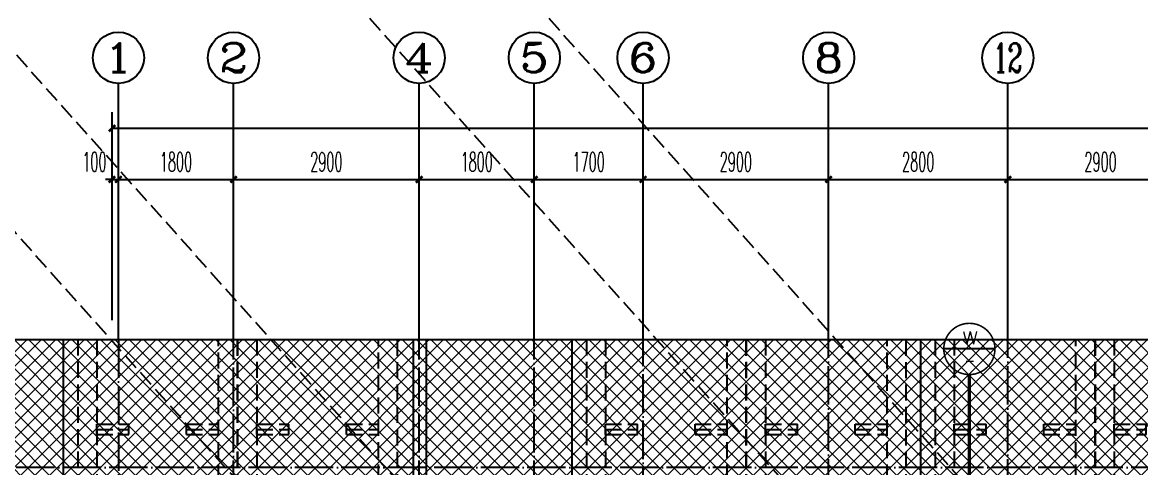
# Model space of a CAD drawing. Extents: x 27938 to 1507990, y 110129 to 923079.
# Drawn here: x 659291 to 676768, y 587029 to 593981 of the extents above; entities that cross this region are included whole.
import ezdxf
from ezdxf.enums import TextEntityAlignment as Align
from ezdxf.xclip import XClip

# ---------------------------------------------------------------- set-up
doc = ezdxf.new("R2010")
doc.units = 0
doc.header["$LTSCALE"] = 1000
doc.header["$MEASUREMENT"] = 0
doc.header["$XCLIPFRAME"] = 0
for name, pattern in [('__DASH', [0.35, 0.25, -0.1]), ('DASH', [0.35, 0.25, -0.1]), ('DOTE', [2.4200000000000004, 2, -0.2, 0.02, -0.2])]:
    doc.linetypes.add(name, pattern=pattern)
for name, color, linetype in [('----建筑底图', 8, 'Continuous'), ('AXIS', 3, 'Continuous'), ('AXIS_TEXT', 7, 'Continuous'), ('DIM_雨水', 4, 'Continuous'), ('DOTE', 1, 'Continuous'), ('HS-A-停车位（标准）', 9, 'Continuous'), ('HS-A-墙-砖', 2, 'Continuous'), ('PIPE-压力废', 31, 'YF')]:
    doc.layers.add(name, color=color, linetype=linetype)
doc.layers.add('填充', color=251, linetype='Continuous', lineweight=5)
doc.styles.add('_TCH_AXIS', font='COMPLEX', dxfattribs={"bigfont": 'GBCBIG'})
doc.styles.add('_TCH_DIM_T3', font='SIMPLEX.shx', dxfattribs={"width": 0.4941176470588236, "bigfont": 'GBCBIG.shx'})
doc.styles.add('_TWT_CIRCLE', font='COMPLEX', dxfattribs={"width": 1.1, "height": 3.5, "bigfont": 'HZTXT'})
doc.styles.add('COMPLEX', font='COMPLEX')
doc.styles.get("Standard").update_dxf_attribs({"font": 'gbenor.shx', "bigfont": 'gbcbig.shx'})
doc.linetypes.add('YF', pattern='A,3,-0.2,["YF",Standard,S=0.25,R=0,X=-0.1,Y=-0.115],-0.35', length=3.55)
doc.dimstyles.new('_TCH_ARCH&&100', dxfattribs={"dimtxt": 297.5, "dimasz": 100, "dimexe": 250, "dimexo": 300, "dimgap": 126.25, "dimtad": 1, "dimdec": 0, "dimzin": 0, "dimdsep": 46, "dimtxsty": '_TCH_DIM_T3', "dimblk": 'ARCHTICK', "dimcen": 0.09, "dimclrt": 4, "dimazin": 2, "dimtfac": 1, "dimtdec": 0, "dimtix": 1, "dimtmove": 2, "dimatfit": 3, "dimfxl": 100, "dimtolj": 1, "dimtzin": 0, "dimarcsym": 0})

# ---------------------------------------------------------------- blocks, each defined once
blk = doc.blocks.new('A$C25A378E3')
at = {"layer": 'HS-A-停车位（标准）', "color": 0, "linetype": 'DASH'}
for p, q in [((299.9288666398497, 4280.200665866025), (299.9276344913524, 4120.200664976728)), ((299.9282505712472, 4200.200665451237), (799.9279646449722, 4200.00894667895)), ((299.9288666398497, 4280.200665866025), (799.9285807174165, 4280.00894703425)), ((799.9285807174165, 4280.00894703425), (799.9273485837039, 4120.008946264163)), ((1699.929113851395, 4280.193678615266), (1699.927881702897, 4120.19367778569)), ((1699.928497782676, 4200.193678200361), (2199.928211856517, 4200.001959428308)), ((1699.929113851395, 4280.193678615266), (2199.928827928961, 4280.001959843212)), ((2199.928827928961, 4280.001959843212), (2199.927595795365, 4120.001958953799)), ((299.9276344913524, 4120.200664976728), (799.9273485837039, 4120.008946264163)), ((1699.927881702897, 4120.19367778569), (2199.927595795365, 4120.001958953799)), ((300.0205537431175, 1700.046125917463), (-199.9740653929766, 2550.049336581258)), ((2200.020893819514, 1700.035927985562), (2700.026429273654, 2550.032717227354))]:
    blk.add_line(p, q, dxfattribs=at)
for points in [[(1.164153218269348e-10, 5499.999999999884), (2499.999999842257, 5499.971898506512), (2499.938176556607, -0.02810114610474557), (-0.06182328553404659, 3.472669050097466e-07)], [(299.9943796824664, 4999.996627852321), (2199.994379562442, 4999.975270717288), (2199.938176575466, -0.02472896687686443), (299.9381766954903, -0.003371831844560802)]]:
    blk.add_lwpolyline(points, close=True, dxfattribs=at)
blk = doc.blocks.new('A$C74D73064')
at = {"layer": '填充'}
h = blk.add_hatch(dxfattribs=at)
h.set_pattern_fill('ANSI37', color=0, scale=100, style=0)
h.set_pattern_definition([(45, (-58932.59737397294, 57522.26104246161), (-112.2532015133644, 112.2532015133644), []), (135, (-58932.59737397294, 57522.26104246161), (-112.2532015133644, -112.2532015133644), [])])
h.paths.add_polyline_path([(-1883.245113433339, 67422.2569481032), (-1883.252093272109, 65922.25253493642), (-4383.245926994132, 65922.25253493642), (-4383.245369886106, 63622.25836530142), (-1883.245802703255, 63622.25285050017), (-1883.24528038752, 61422.52731195209), (-6483.052808433014, 61422.52585154667), (-6483.05280949513, 58222.52356318047), (-1733.246660446981, 58222.52356434404), (-1733.24626368488, 57522.26107485557), (966.753737372579, 57522.26107486594), (966.756026635645, 59622.3238344139), (1116.760784007143, 59622.18834295194), (1116.758494829061, 61422.38938027527), (1116.757451275247, 61422.50371264853), (1116.764397479943, 67422.25361470424)], flags=16)
h.paths.add_polyline_path([(28617.14278763864, 63622.25619117322), (28617.14160993224, 65922.25169613352), (26117.14164649148, 65922.25689576706), (26117.1416480873, 67422.25584840844), (23117.14164120343, 67422.25584840844), (23116.79998006136, 61422.52643550967), (18516.80651622411, 61422.52497610822), (18516.80691676997, 58222.52649465378), (23266.79900160988, 58222.52649481338), (23266.798996764, 57522.26019841316), (25966.79899782146, 57522.26019842352), (25966.79899781779, 59622.25636482809), (26416.80034948542, 59622.25741134246), (26416.80034957407, 61422.52504180919), (26116.80271172413, 61422.50283620611), (26117.14164410619, 63622.25626530824)], flags=16)
h.paths.add_polyline_path([(-14883.24656480824, 70322.2568880918), (39116.74030273309, 70322.2568880918), (39116.74030273309, 50822.25688926864), (-14883.24656480824, 50822.25688926864)])
at = {"color": 0}
blk.add_lwpolyline([(-14883.24656480824, 70322.2568880918), (39116.74030273309, 70322.2568880918), (39116.74030273309, 50822.25688926864), (-14883.24656480824, 50822.25688926864)], close=True, dxfattribs=at)
at = {"layer": 'DOTE', "color": 0}
for p, q in [((-13744.9648988698, 128076.6066358481), (-13744.9648988698, 3986.254199284944)), ((-5794.964898869745, 128076.6066358481), (-5794.964898869745, 3986.254199284944)), ((-344.9648988696281, 128076.6066358481), (-344.9648988696281, 3986.254199284944))]:
    blk.add_line(p, q, dxfattribs=at)
at = {"layer": 'HS-A-墙-砖', "color": 0}
for p, q in [((-8269.964898870448, 61822.25312668947), (-8269.964898870443, 72619.25646169588)), ((-8069.964898870442, 62022.25312668947), (-8069.964898870443, 72619.25646169588))]:
    blk.add_line(p, q, dxfattribs=at)
at = {"layer": 'HS-A-停车位（标准）', "color": 169, "linetype": 'DASH', "xscale": -0.9999999999999996, "rotation": 179.9993559612105}
for p in [(-13519.90307558433, 73119.25646130391), (-11019.90307558398, 73119.2564613038), (-5569.90307562612, 73119.2564613038), (-3069.903075626004, 73119.25646130368), (-119.9030756258871, 73119.25646130368), (2380.035101088695, 73119.25646095606)]:
    blk.add_blockref('A$C25A378E3', p, dxfattribs=at)
blk = doc.blocks.new('HFHFTHFD')
at = {"layer": 'DOTE', "color": 0, "linetype": 'DOTE', "ltscale": 0.3}
for p, q in [((420616.5787028493, 612948.8100463543), (420616.5787028495, 593448.8100475312)), ((422416.5787019647, 601748.8100391305), (422416.5787019647, 612948.8100463543)), ((425316.5787020741, 601748.8100473222), (425316.5787020741, 612948.8100463543)), ((427116.5787021646, 601748.8100473222), (427116.5787027501, 612948.8100463543)), ((428816.5787016117, 604548.8100388076), (428816.5787015849, 612948.8100463543)), ((431716.5787021924, 603949.0803065526), (431716.5787021923, 612948.8100463543)), ((434516.5787031293, 603949.0803065526), (434516.5787031293, 612948.8100463543)), ((472616.5787020951, 610948.8100463543), (418616.5787028495, 610948.8100463543))]:
    blk.add_line(p, q, dxfattribs=at)
blk = doc.blocks.new('_ArchTick')
at = {"color": 0, "linetype": 'ByBlock', "const_width": 0.4}
blk.add_lwpolyline([(-0.5, -0.5), (0.5, 0.5)], dxfattribs=at)
blk = doc.blocks.new('*D367')
at = {"layer": 'AXIS', "color": 0, "lineweight": -2}
for p, q in [((660691.7965470682, 589328.922484702), (660691.7965470682, 591778.922484702)), ((660791.7965470711, 589328.922484702), (660791.7965470711, 591778.922484702)), ((660691.7965470682, 591528.922484702), (660591.7965470682, 591528.922484702)), ((660691.7965470682, 591528.922484702), (660791.7965470711, 591528.922484702)), ((660791.7965470711, 591528.922484702), (660891.7965470711, 591528.922484702))]:
    blk.add_line(p, q, dxfattribs=at)
at = {"layer": 'Defpoints', "color": 0}
for p in [(660791.7965470711, 591528.922484702), (660691.7965470682, 589028.922484702), (660791.7965470711, 589028.922484702)]:
    blk.add_point(p, dxfattribs=at)
at = {"layer": 'AXIS', "color": 0, "lineweight": -2, "xscale": 100, "yscale": 100, "zscale": 100}
blk.add_blockref('_ArchTick', (660691.7965470682, 591528.922484702), dxfattribs=at)
at = {"layer": 'AXIS', "color": 0, "lineweight": -2, "xscale": 100, "yscale": 100, "zscale": 100, "rotation": 180}
blk.add_blockref('_ArchTick', (660791.7965470711, 591528.922484702), dxfattribs=at)
at = {"layer": 'AXIS', "color": 4, "insert": (660416.7965470682, 591803.922484702), "char_height": 297.5, "attachment_point": 5, "style": '_TCH_DIM_T3'}
blk.add_mtext('\\A1;100', dxfattribs=at)
blk = doc.blocks.new('*D368')
at = {"layer": 'AXIS', "color": 0, "lineweight": -2}
for p, q in [((660791.7965470711, 589328.922484702), (660791.7965470711, 591778.922484702)), ((662591.7965470713, 589328.922484702), (662591.7965470713, 591778.922484702)), ((660791.7965470711, 591528.922484702), (662591.7965470713, 591528.922484702))]:
    blk.add_line(p, q, dxfattribs=at)
at = {"layer": 'Defpoints', "color": 0}
for p in [(662591.7965470713, 591528.922484702), (660791.7965470711, 589028.922484702), (662591.7965470713, 589028.922484702)]:
    blk.add_point(p, dxfattribs=at)
at = {"layer": 'AXIS', "color": 0, "lineweight": -2, "xscale": 100, "yscale": 100, "zscale": 100, "rotation": 180}
blk.add_blockref('_ArchTick', (660791.7965470711, 591528.922484702), dxfattribs=at)
at = {"layer": 'AXIS', "color": 0, "lineweight": -2, "xscale": 100, "yscale": 100, "zscale": 100}
blk.add_blockref('_ArchTick', (662591.7965470713, 591528.922484702), dxfattribs=at)
at = {"layer": 'AXIS', "color": 4, "insert": (661691.7965470712, 591803.922484702), "char_height": 297.5, "attachment_point": 5, "style": '_TCH_DIM_T3'}
blk.add_mtext('\\A1;1800', dxfattribs=at)
blk = doc.blocks.new('*D369')
at = {"layer": 'AXIS', "color": 0, "lineweight": -2}
for p, q in [((662591.7965470713, 589328.922484702), (662591.7965470713, 591778.922484702)), ((665491.796546296, 589328.922484702), (665491.796546296, 591778.922484702)), ((662591.7965470713, 591528.922484702), (665491.796546296, 591528.922484702))]:
    blk.add_line(p, q, dxfattribs=at)
at = {"layer": 'Defpoints', "color": 0}
for p in [(665491.796546296, 591528.922484702), (662591.7965470713, 589028.922484702), (665491.796546296, 589028.922484702)]:
    blk.add_point(p, dxfattribs=at)
at = {"layer": 'AXIS', "color": 0, "lineweight": -2, "xscale": 100, "yscale": 100, "zscale": 100, "rotation": 180}
blk.add_blockref('_ArchTick', (662591.7965470713, 591528.922484702), dxfattribs=at)
at = {"layer": 'AXIS', "color": 0, "lineweight": -2, "xscale": 100, "yscale": 100, "zscale": 100}
blk.add_blockref('_ArchTick', (665491.796546296, 591528.922484702), dxfattribs=at)
at = {"layer": 'AXIS', "color": 4, "insert": (664041.7965466836, 591803.922484702), "char_height": 297.5, "attachment_point": 5, "style": '_TCH_DIM_T3'}
blk.add_mtext('\\A1;2900', dxfattribs=at)
blk = doc.blocks.new('*D370')
at = {"layer": 'AXIS', "color": 0, "lineweight": -2}
for p, q in [((665491.796546296, 589328.922484702), (665491.796546296, 591778.922484702)), ((667291.7965469719, 589328.922484702), (667291.7965469719, 591778.922484702)), ((665491.796546296, 591528.922484702), (667291.7965469719, 591528.922484702))]:
    blk.add_line(p, q, dxfattribs=at)
at = {"layer": 'Defpoints', "color": 0}
for p in [(667291.7965469719, 591528.922484702), (665491.796546296, 589028.922484702), (667291.7965469719, 589028.922484702)]:
    blk.add_point(p, dxfattribs=at)
at = {"layer": 'AXIS', "color": 0, "lineweight": -2, "xscale": 100, "yscale": 100, "zscale": 100, "rotation": 180}
blk.add_blockref('_ArchTick', (665491.796546296, 591528.922484702), dxfattribs=at)
at = {"layer": 'AXIS', "color": 0, "lineweight": -2, "xscale": 100, "yscale": 100, "zscale": 100}
blk.add_blockref('_ArchTick', (667291.7965469719, 591528.922484702), dxfattribs=at)
at = {"layer": 'AXIS', "color": 4, "insert": (666391.7965466339, 591803.922484702), "char_height": 297.5, "attachment_point": 5, "style": '_TCH_DIM_T3'}
blk.add_mtext('\\A1;1800', dxfattribs=at)
blk = doc.blocks.new('*D371')
at = {"layer": 'AXIS', "color": 0, "lineweight": -2}
for p, q in [((667291.7965469719, 589328.922484702), (667291.7965469719, 591778.922484702)), ((668991.7965458345, 589328.922484702), (668991.7965458345, 591778.922484702)), ((667291.7965469719, 591528.922484702), (668991.7965458345, 591528.922484702))]:
    blk.add_line(p, q, dxfattribs=at)
at = {"layer": 'Defpoints', "color": 0}
for p in [(668991.7965458345, 591528.922484702), (667291.7965469719, 589028.922484702), (668991.7965458345, 589028.922484702)]:
    blk.add_point(p, dxfattribs=at)
at = {"layer": 'AXIS', "color": 0, "lineweight": -2, "xscale": 100, "yscale": 100, "zscale": 100, "rotation": 180}
blk.add_blockref('_ArchTick', (667291.7965469719, 591528.922484702), dxfattribs=at)
at = {"layer": 'AXIS', "color": 0, "lineweight": -2, "xscale": 100, "yscale": 100, "zscale": 100}
blk.add_blockref('_ArchTick', (668991.7965458345, 591528.922484702), dxfattribs=at)
at = {"layer": 'AXIS', "color": 4, "insert": (668141.7965464032, 591803.922484702), "char_height": 297.5, "attachment_point": 5, "style": '_TCH_DIM_T3'}
blk.add_mtext('\\A1;1700', dxfattribs=at)
blk = doc.blocks.new('*D372')
at = {"layer": 'AXIS', "color": 0, "lineweight": -2}
for p, q in [((668991.7965458345, 589328.922484702), (668991.7965458345, 591778.922484702)), ((671891.7965464401, 589328.922484702), (671891.7965464401, 591778.922484702)), ((668991.7965458345, 591528.922484702), (671891.7965464401, 591528.922484702))]:
    blk.add_line(p, q, dxfattribs=at)
at = {"layer": 'Defpoints', "color": 0}
for p in [(671891.7965464401, 591528.922484702), (668991.7965458345, 589028.922484702), (671891.7965464401, 589028.922484702)]:
    blk.add_point(p, dxfattribs=at)
at = {"layer": 'AXIS', "color": 0, "lineweight": -2, "xscale": 100, "yscale": 100, "zscale": 100, "rotation": 180}
blk.add_blockref('_ArchTick', (668991.7965458345, 591528.922484702), dxfattribs=at)
at = {"layer": 'AXIS', "color": 0, "lineweight": -2, "xscale": 100, "yscale": 100, "zscale": 100}
blk.add_blockref('_ArchTick', (671891.7965464401, 591528.922484702), dxfattribs=at)
at = {"layer": 'AXIS', "color": 4, "insert": (670441.7965461373, 591803.922484702), "char_height": 297.5, "attachment_point": 5, "style": '_TCH_DIM_T3'}
blk.add_mtext('\\A1;2900', dxfattribs=at)
blk = doc.blocks.new('*D373')
at = {"layer": 'AXIS', "color": 0, "lineweight": -2}
for p, q in [((671891.7965464401, 589328.922484702), (671891.7965464401, 591778.922484702)), ((674691.7965473771, 589328.922484702), (674691.7965473771, 591778.922484702)), ((671891.7965464401, 591528.922484702), (674691.7965473771, 591528.922484702))]:
    blk.add_line(p, q, dxfattribs=at)
at = {"layer": 'Defpoints', "color": 0}
for p in [(674691.7965473771, 591528.922484702), (671891.7965464401, 589028.922484702), (674691.7965473771, 589028.922484702)]:
    blk.add_point(p, dxfattribs=at)
at = {"layer": 'AXIS', "color": 0, "lineweight": -2, "xscale": 100, "yscale": 100, "zscale": 100, "rotation": 180}
blk.add_blockref('_ArchTick', (671891.7965464401, 591528.922484702), dxfattribs=at)
at = {"layer": 'AXIS', "color": 0, "lineweight": -2, "xscale": 100, "yscale": 100, "zscale": 100}
blk.add_blockref('_ArchTick', (674691.7965473771, 591528.922484702), dxfattribs=at)
at = {"layer": 'AXIS', "color": 4, "insert": (673291.7965469086, 591803.922484702), "char_height": 297.5, "attachment_point": 5, "style": '_TCH_DIM_T3'}
blk.add_mtext('\\A1;2800', dxfattribs=at)
blk = doc.blocks.new('*D374')
at = {"layer": 'AXIS', "color": 0, "lineweight": -2}
for p, q in [((674691.7965473771, 589328.922484702), (674691.7965473771, 591778.922484702)), ((677591.7965479828, 589328.922484702), (677591.7965479828, 591778.922484702)), ((674691.7965473771, 591528.922484702), (677591.7965479828, 591528.922484702))]:
    blk.add_line(p, q, dxfattribs=at)
at = {"layer": 'Defpoints', "color": 0}
for p in [(677591.7965479828, 591528.922484702), (674691.7965473771, 589028.922484702), (677591.7965479828, 589028.922484702)]:
    blk.add_point(p, dxfattribs=at)
at = {"layer": 'AXIS', "color": 0, "lineweight": -2, "xscale": 100, "yscale": 100, "zscale": 100, "rotation": 180}
blk.add_blockref('_ArchTick', (674691.7965473771, 591528.922484702), dxfattribs=at)
at = {"layer": 'AXIS', "color": 0, "lineweight": -2, "xscale": 100, "yscale": 100, "zscale": 100}
blk.add_blockref('_ArchTick', (677591.7965479828, 591528.922484702), dxfattribs=at)
at = {"layer": 'AXIS', "color": 4, "insert": (676141.7965476799, 591803.922484702), "char_height": 297.5, "attachment_point": 5, "style": '_TCH_DIM_T3'}
blk.add_mtext('\\A1;2900', dxfattribs=at)
blk = doc.blocks.new('*D379')
at = {"layer": 'AXIS', "color": 0, "lineweight": -2}
for p, q in [((660691.7965470682, 589328.9224834428), (660691.7965470682, 592578.9224847024)), ((710891.7965463717, 589328.9224834428), (710891.7965463717, 592578.9224847024)), ((660691.7965470682, 592328.9224847024), (710891.7965463717, 592328.9224847024))]:
    blk.add_line(p, q, dxfattribs=at)
at = {"layer": 'Defpoints', "color": 0}
for p in [(710891.7965463717, 592328.9224847024), (660691.7965470682, 589028.9224834428), (710891.7965463717, 589028.9224834428)]:
    blk.add_point(p, dxfattribs=at)
at = {"layer": 'AXIS', "color": 0, "lineweight": -2, "xscale": 100, "yscale": 100, "zscale": 100, "rotation": 180}
blk.add_blockref('_ArchTick', (660691.7965470682, 592328.9224847024), dxfattribs=at)
at = {"layer": 'AXIS', "color": 0, "lineweight": -2, "xscale": 100, "yscale": 100, "zscale": 100}
blk.add_blockref('_ArchTick', (710891.7965463717, 592328.9224847024), dxfattribs=at)
at = {"layer": 'AXIS', "color": 4, "insert": (685791.79654672, 592603.9224847024), "char_height": 297.5, "attachment_point": 5, "style": '_TCH_DIM_T3'}
blk.add_mtext('\\A1;50200', dxfattribs=at)
blk = doc.blocks.new('_AXISO')
at = {"color": 0}
blk.add_circle((0, 0), 0.5, dxfattribs=at)
at = {"layer": 'AXIS_TEXT', "color": 0, "style": 'COMPLEX', "width": 1.041666666666667}
blk.add_attdef('A', text='', height=0.56, dxfattribs=at).set_placement((-0.25, -0.28), (0.25, -0.28), align=Align.FIT)

msp = doc.modelspace()

# ---------------------------------------------------------------- linework, layer by layer
at = {"color": 8, "linetype": '__DASH'}
for p, q in [((671891.601597932, 586028.9222383276), (654568.9709144742, 605382.9577320362)), ((674691.6015968091, 586028.9222383271), (657368.9709133512, 605382.9577320362)), ((672041.6022925646, 576328.92249852), (654718.9716091066, 595682.9579922287)), ((674541.7979588403, 576328.92249852), (657219.1672753823, 595682.9579922287))]:
    msp.add_line(p, q, dxfattribs=at)
at = {"layer": 'AXIS', "color": 8}
for p, q in [((660791.7965470712, 589028.922484702), (660791.7965470712, 593028.922484702)), ((662591.7965470714, 589028.922484702), (662591.7965470714, 593028.922484702)), ((665491.796546296, 589028.922484702), (665491.796546296, 593028.922484702)), ((667291.796546972, 589028.9224847094), (667291.796546972, 593028.9224847094)), ((668991.7965458346, 589028.9224847178), (668991.7965458346, 593028.9224847178)), ((671891.7965464402, 589028.9224847094), (671891.7965464402, 593028.9224847094)), ((674691.7965473771, 589028.9224847094), (674691.7965473771, 593028.9224847094))]:
    msp.add_line(p, q, dxfattribs=at)
at = {"layer": 'DIM_雨水'}
msp.add_line((674491.4492549405, 588882.1220612944), (673691.4492549405, 588882.1220612944), dxfattribs=at)
at = {"layer": 'DIM_雨水', "const_width": 25}
msp.add_lwpolyline([(674491.4492549405, 588882.1220612944, 1), (673691.4492549405, 588882.1220612944, 1)], format="xyb", close=True, dxfattribs=at)
at = {"layer": 'PIPE-压力废', "const_width": 55.00000000000001}
msp.add_lwpolyline([(674091.4492549405, 585778.921446213), (674091.4492549405, 588482.1220612944)], dxfattribs=at)

# ---------------------------------------------------------------- block references
at = {"layer": '----建筑底图', "color": 169}
ref = msp.add_blockref('A$C74D73064', (673675.0431119021, 518706.6655966103), dxfattribs=at)
XClip(ref).set_block_clipping_path([(-14883.246564808185, 50822.2568892687), (39116.74030273309, 70322.2568880918)])
at = {"color": 169}
msp.add_blockref('HFHFTHFD', (240175.2178442443, -23919.88756165234), dxfattribs=at)
at = {"layer": 'AXIS', "color": 8}
ref = msp.add_blockref('_AXISO', (660791.7965470712, 593428.922484702), dxfattribs=dict(at, xscale=800, yscale=800, zscale=800))
ref.add_attrib('A', '1', dxfattribs={"layer": 'AXIS_TEXT', "color": 8, "ltscale": 0.5, "height": 452.5483399593904, "style": '_TCH_AXIS', "width": 2.333333333333727}).set_placement((660565.5223770915, 593202.6483147222), (661018.0707170509, 593202.6483147222), align=Align.FIT)
ref = msp.add_blockref('_AXISO', (662591.7965470714, 593428.922484702), dxfattribs=dict(at, xscale=800, yscale=800, zscale=800))
ref.add_attrib('A', '2', dxfattribs={"layer": 'AXIS_TEXT', "color": 8, "ltscale": 0.5, "height": 452.5483399593904, "style": '_TCH_AXIS', "width": 1.500000000000253}).set_placement((662365.5223770917, 593202.6483147222), (662818.0707170512, 593202.6483147222), align=Align.FIT)
ref = msp.add_blockref('_AXISO', (665491.796546296, 593428.922484702), dxfattribs=dict(at, xscale=800, yscale=800, zscale=800))
ref.add_attrib('A', '4', dxfattribs={"layer": 'AXIS_TEXT', "color": 8, "ltscale": 0.5, "height": 452.5483399593904, "style": '_TCH_AXIS', "width": 1.312500000000222}).set_placement((665265.5223763163, 593202.6483147222), (665718.0707162757, 593202.6483147222), align=Align.FIT)
ref = msp.add_blockref('_AXISO', (667291.796546972, 593428.9224847094), dxfattribs=dict(at, xscale=800, yscale=800, zscale=800))
ref.add_attrib('A', '5', dxfattribs={"layer": 'AXIS_TEXT', "color": 8, "ltscale": 0.5, "height": 452.5483399593904, "style": '_TCH_AXIS', "width": 1.500000000000253}).set_placement((667065.5223769923, 593202.6483147297), (667518.0707169517, 593202.6483147297), align=Align.FIT)
ref = msp.add_blockref('_AXISO', (668991.7965458346, 593428.9224847178), dxfattribs=dict(at, xscale=800, yscale=800, zscale=800))
ref.add_attrib('A', '6', dxfattribs={"layer": 'AXIS_TEXT', "color": 8, "ltscale": 0.5, "height": 452.5483399593904, "style": '_TCH_AXIS', "width": 1.500000000000254}).set_placement((668765.5223758549, 593202.6483147381), (669218.0707158144, 593202.6483147381), align=Align.FIT)
ref = msp.add_blockref('_AXISO', (671891.7965464402, 593428.9224847094), dxfattribs=dict(at, xscale=800, yscale=800, zscale=800))
ref.add_attrib('A', '8', dxfattribs={"layer": 'AXIS_TEXT', "color": 8, "ltscale": 0.5, "height": 452.5483399593904, "style": '_TCH_AXIS', "width": 1.500000000000253}).set_placement((671665.5223764605, 593202.6483147297), (672118.07071642, 593202.6483147297), align=Align.FIT)
ref = msp.add_blockref('_AXISO', (674691.7965473771, 593428.9224847094), dxfattribs=dict(at, xscale=800, yscale=800, zscale=800))
ref.add_attrib('A', '12', dxfattribs={"layer": 'AXIS_TEXT', "color": 8, "ltscale": 0.5, "height": 452.5483399593904, "style": '_TCH_AXIS', "width": 0.7241379310346048}).set_placement((674465.5223773974, 593202.6483147297), (674918.0707173569, 593202.6483147297), align=Align.FIT)

# ---------------------------------------------------------------- texts
at = {"layer": 'DIM_雨水', "color": 7, "style": '_TWT_CIRCLE'}
for s, height, width, p, p2 in [('W', 193.2723349702158, 1.100000000000048, (673980.0875762196, 588958.4873679649), (674225.0832694056, 588958.4873679649)), ('-', 206.9854468473848, 0.8555555555551326, (674015.5545910965, 588600.8371905155), (674182.5228515533, 588600.8371905155))]:
    msp.add_text(s, height=height, dxfattribs=dict(at, width=width)).set_placement(p, p2, align=Align.FIT)

# ---------------------------------------------------------------- dimensions: what is measured, and where the dimension line sits
at = {"layer": 'AXIS', "color": 8}
for p1, p2, distance, picture, middle in [((660691.7965470682, 589028.9224834428), (710891.7965463717, 589028.9224834428), 3300.000001259614, '*D379', (685791.79654672, 592603.9224847024)), ((660791.7965470711, 589028.922484702), (662591.7965470713, 589028.922484702), 2500, '*D368', (661691.7965470712, 591803.922484702)), ((662591.7965470713, 589028.922484702), (665491.796546296, 589028.922484702), 2500, '*D369', (664041.7965466836, 591803.922484702)), ((665491.796546296, 589028.922484702), (667291.7965469719, 589028.922484702), 2500, '*D370', (666391.7965466339, 591803.922484702)), ((667291.7965469719, 589028.922484702), (668991.7965458345, 589028.922484702), 2500, '*D371', (668141.7965464032, 591803.922484702)), ((668991.7965458345, 589028.922484702), (671891.7965464401, 589028.922484702), 2500, '*D372', (670441.7965461373, 591803.922484702)), ((671891.7965464401, 589028.922484702), (674691.7965473771, 589028.922484702), 2500, '*D373', (673291.7965469086, 591803.922484702)), ((674691.7965473771, 589028.922484702), (677591.7965479828, 589028.922484702), 2500, '*D374', (676141.7965476799, 591803.922484702))]:
    dim = msp.add_aligned_dim(p1=p1, p2=p2, distance=distance, dimstyle='_TCH_ARCH&&100', dxfattribs=at)
    dim.commit()
    dim.dimension.update_dxf_attribs({"geometry": picture, "text_midpoint": middle})
dim = msp.add_linear_dim(base=(660791.7965470711, 591528.922484702), p1=(660691.7965470682, 589028.922484702), p2=(660791.7965470711, 589028.922484702), angle=0, dimstyle='_TCH_ARCH&&100', dxfattribs=at)
dim.commit()
dim.dimension.update_dxf_attribs({"geometry": '*D367', "text_midpoint": (660416.7965470682, 591803.922484702), "dimtype": 129})

doc.saveas('drawing.dxf')
